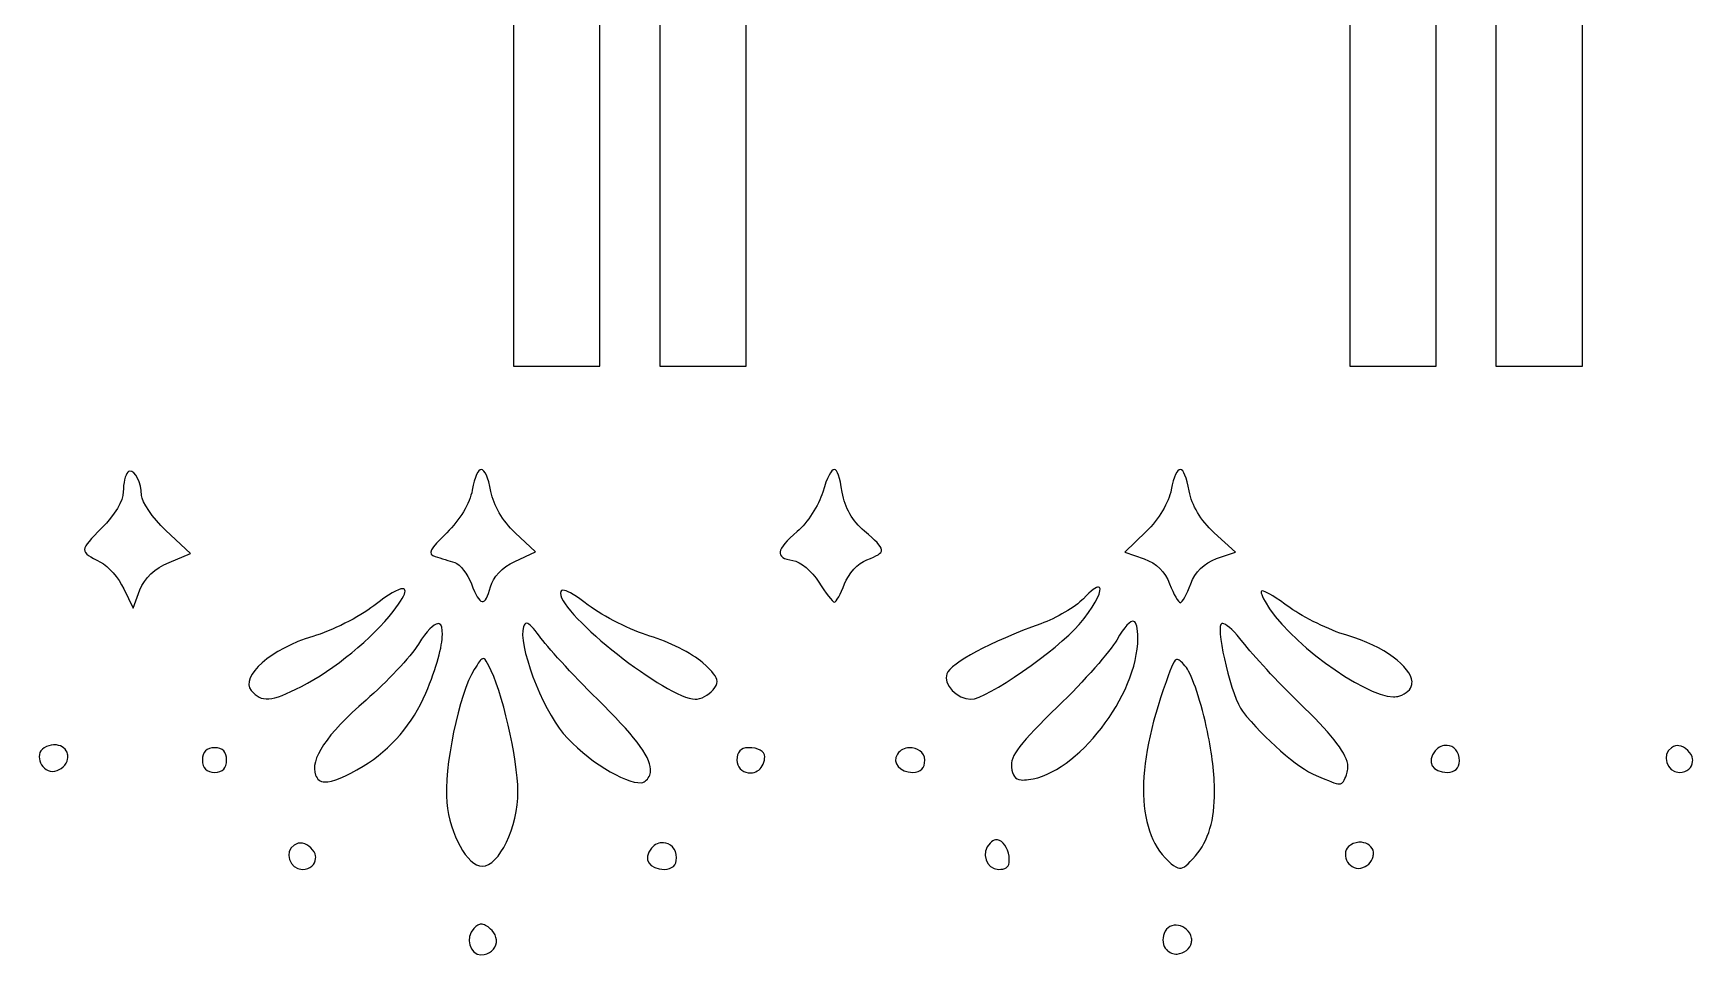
# Model space of a CAD drawing. Header units: centimetres. Extents: x -10 to 10, y -12.4 to 12.4.
# Drawn here: x 1.453 to 4.906, y -12.237 to -10.32 of the extents above; entities that cross this region are included whole.
import ezdxf

# ---------------------------------------------------------------- set-up
doc = ezdxf.new("R2010")
doc.units = ezdxf.units.CM
doc.header["$MEASUREMENT"] = 0
doc.layers.add('Layer 1', color=7, linetype='Continuous')

msp = doc.modelspace()

# ---------------------------------------------------------------- linework, layer by layer
at = {"layer": 'Layer 1', "color": 37, "lineweight": 25}
for points, knots in [([(2.63195, -9.58665), (2.63195, -9.58665), (2.63195, -11.01292), (2.63195, -11.01292), (2.63195, -11.01292), (2.63195, -11.01292), (2.45253, -11.01292), (2.45253, -11.01292), (2.45253, -11.01292), (2.45253, -11.01292), (2.45253, -9.58665), (2.45253, -9.58665), (2.45253, -9.58665), (2.45253, -9.58665), (2.63195, -9.58665), (2.63195, -9.58665)], [0, 0, 0, 0, 0.2, 0.2, 0.2, 0.2, 0.4, 0.4, 0.4, 0.4, 0.6, 0.6, 0.6, 0.6, 1, 1, 1, 1]), ([(2.93622, -9.58665), (2.93622, -9.58665), (2.93622, -11.01292), (2.93622, -11.01292), (2.93622, -11.01292), (2.93622, -11.01292), (2.7568, -11.01292), (2.7568, -11.01292), (2.7568, -11.01292), (2.7568, -11.01292), (2.7568, -9.58665), (2.7568, -9.58665), (2.7568, -9.58665), (2.7568, -9.58665), (2.93622, -9.58665), (2.93622, -9.58665)], [0, 0, 0, 0, 0.2, 0.2, 0.2, 0.2, 0.4, 0.4, 0.4, 0.4, 0.6, 0.6, 0.6, 0.6, 1, 1, 1, 1]), ([(4.37241, -9.58665), (4.37241, -9.58665), (4.37241, -11.01292), (4.37241, -11.01292), (4.37241, -11.01292), (4.37241, -11.01292), (4.19217, -11.01292), (4.19217, -11.01292), (4.19217, -11.01292), (4.19217, -11.01292), (4.19217, -9.58665), (4.19217, -9.58665), (4.19217, -9.58665), (4.19217, -9.58665), (4.37241, -9.58665), (4.37241, -9.58665)], [0, 0, 0, 0, 0.2, 0.2, 0.2, 0.2, 0.4, 0.4, 0.4, 0.4, 0.6, 0.6, 0.6, 0.6, 1, 1, 1, 1]), ([(4.67669, -9.58665), (4.67669, -9.58665), (4.67669, -11.01292), (4.67669, -11.01292), (4.67669, -11.01292), (4.67669, -11.01292), (4.49644, -11.01292), (4.49644, -11.01292), (4.49644, -11.01292), (4.49644, -11.01292), (4.49644, -9.58665), (4.49644, -9.58665), (4.49644, -9.58665), (4.49644, -9.58665), (4.67669, -9.58665), (4.67669, -9.58665)], [0, 0, 0, 0, 0.2, 0.2, 0.2, 0.2, 0.4, 0.4, 0.4, 0.4, 0.6, 0.6, 0.6, 0.6, 1, 1, 1, 1]), ([(1.78033, -11.40235), (1.78033, -11.40235), (1.73568, -11.42137), (1.73568, -11.42137), (1.73568, -11.42137), (1.7057, -11.4339), (1.68483, -11.45323), (1.67532, -11.47842), (1.67532, -11.47842), (1.67532, -11.47842), (1.66126, -11.51645), (1.66126, -11.51645), (1.66126, -11.51645), (1.66126, -11.51645), (1.64142, -11.47594), (1.64142, -11.47594), (1.64142, -11.47594), (1.6308, -11.4535), (1.60923, -11.42838), (1.59346, -11.42054), (1.59346, -11.42054), (1.54892, -11.39836), (1.54851, -11.39685), (1.59595, -11.34943), (1.59595, -11.34943), (1.62259, -11.32279), (1.6406, -11.29253), (1.6406, -11.27419), (1.6406, -11.27419), (1.6406, -11.25728), (1.64497, -11.23841), (1.6497, -11.23368), (1.6497, -11.23368), (1.65113, -11.23226), (1.65227, -11.23143), (1.65383, -11.2312), (1.65383, -11.2312), (1.66475, -11.22955), (1.67839, -11.25511), (1.67863, -11.28164), (1.67863, -11.28164), (1.67863, -11.29488), (1.70114, -11.32783), (1.72907, -11.3544), (1.72907, -11.3544), (1.72907, -11.3544), (1.78033, -11.40236), (1.78033, -11.40236), (1.78033, -11.40236), (1.78033, -11.40236), (1.78033, -11.40235), (1.78033, -11.40235)], [0, 0, 0, 0, 0.0714286, 0.0714286, 0.0714286, 0.0714286, 0.1428571, 0.1428571, 0.1428571, 0.1428571, 0.2142857, 0.2142857, 0.2142857, 0.2142857, 0.2857143, 0.2857143, 0.2857143, 0.2857143, 0.3571429, 0.3571429, 0.3571429, 0.3571429, 0.4285714, 0.4285714, 0.4285714, 0.4285714, 0.5, 0.5, 0.5, 0.5, 0.5714286, 0.5714286, 0.5714286, 0.5714286, 0.6428571, 0.6428571, 0.6428571, 0.6428571, 0.7142857, 0.7142857, 0.7142857, 0.7142857, 0.7857143, 0.7857143, 0.7857143, 0.7857143, 0.8571429, 0.8571429, 0.8571429, 0.8571429, 1, 1, 1, 1]), ([(2.49801, -11.39904), (2.49801, -11.39904), (2.45502, -11.41888), (2.45502, -11.41888), (2.45502, -11.41888), (2.42882, -11.43138), (2.40949, -11.45225), (2.40459, -11.4718), (2.40459, -11.4718), (2.39931, -11.49282), (2.39362, -11.50345), (2.38723, -11.50239), (2.38723, -11.50239), (2.38083, -11.50134), (2.37364, -11.48914), (2.36491, -11.46601), (2.36491, -11.46601), (2.35705, -11.44518), (2.34122, -11.42485), (2.33018, -11.42136), (2.33018, -11.42136), (2.31915, -11.41787), (2.30102, -11.41257), (2.28966, -11.40896), (2.28966, -11.40896), (2.27295, -11.40364), (2.27775, -11.39421), (2.31364, -11.35935), (2.31364, -11.35935), (2.34057, -11.33319), (2.36141, -11.29832), (2.36656, -11.27088), (2.36656, -11.27088), (2.37203, -11.24172), (2.37873, -11.22745), (2.38558, -11.22789), (2.38558, -11.22789), (2.39242, -11.22832), (2.39986, -11.2437), (2.40542, -11.27337), (2.40542, -11.27337), (2.41088, -11.30248), (2.42973, -11.33472), (2.45586, -11.35936), (2.45586, -11.35936), (2.45586, -11.35936), (2.49803, -11.39905), (2.49803, -11.39905), (2.49803, -11.39905), (2.49803, -11.39905), (2.49801, -11.39904), (2.49801, -11.39904)], [0, 0, 0, 0, 0.0714286, 0.0714286, 0.0714286, 0.0714286, 0.1428571, 0.1428571, 0.1428571, 0.1428571, 0.2142857, 0.2142857, 0.2142857, 0.2142857, 0.2857143, 0.2857143, 0.2857143, 0.2857143, 0.3571429, 0.3571429, 0.3571429, 0.3571429, 0.4285714, 0.4285714, 0.4285714, 0.4285714, 0.5, 0.5, 0.5, 0.5, 0.5714286, 0.5714286, 0.5714286, 0.5714286, 0.6428571, 0.6428571, 0.6428571, 0.6428571, 0.7142857, 0.7142857, 0.7142857, 0.7142857, 0.7857143, 0.7857143, 0.7857143, 0.7857143, 0.8571429, 0.8571429, 0.8571429, 0.8571429, 1, 1, 1, 1]), ([(3.21817, -11.39491), (3.21888, -11.40289), (3.20829, -11.4077), (3.18758, -11.41558), (3.18758, -11.41558), (3.16924, -11.42255), (3.14926, -11.44485), (3.14128, -11.46602), (3.14128, -11.46602), (3.13344, -11.4868), (3.12348, -11.50432), (3.11978, -11.50405), (3.11978, -11.50405), (3.1161, -11.50379), (3.10154, -11.4842), (3.08754, -11.46188), (3.08754, -11.46188), (3.07353, -11.43956), (3.04932, -11.41945), (3.0338, -11.41723), (3.0338, -11.41723), (2.99558, -11.41176), (2.99796, -11.39469), (3.0429, -11.35687), (3.0429, -11.35687), (3.06362, -11.33943), (3.08764, -11.3023), (3.09582, -11.27501), (3.09582, -11.27501), (3.10522, -11.24362), (3.11325, -11.22786), (3.1198, -11.22788), (3.1198, -11.22788), (3.12636, -11.2279), (3.13133, -11.24369), (3.13634, -11.27501), (3.13634, -11.27501), (3.14165, -11.30824), (3.15712, -11.33455), (3.18264, -11.35604), (3.18264, -11.35604), (3.20576, -11.37549), (3.21749, -11.38692), (3.21819, -11.3949), (3.21819, -11.3949), (3.21819, -11.3949), (3.21817, -11.39491), (3.21817, -11.39491)], [0, 0, 0, 0, 0.0769231, 0.0769231, 0.0769231, 0.0769231, 0.1538462, 0.1538462, 0.1538462, 0.1538462, 0.2307692, 0.2307692, 0.2307692, 0.2307692, 0.3076923, 0.3076923, 0.3076923, 0.3076923, 0.3846154, 0.3846154, 0.3846154, 0.3846154, 0.4615385, 0.4615385, 0.4615385, 0.4615385, 0.5384615, 0.5384615, 0.5384615, 0.5384615, 0.6153846, 0.6153846, 0.6153846, 0.6153846, 0.6923077, 0.6923077, 0.6923077, 0.6923077, 0.7692308, 0.7692308, 0.7692308, 0.7692308, 0.8461538, 0.8461538, 0.8461538, 0.8461538, 1, 1, 1, 1]), ([(3.95487, -11.39987), (3.95487, -11.39987), (3.91518, -11.4131), (3.91518, -11.4131), (3.91518, -11.4131), (3.88921, -11.42216), (3.87088, -11.441), (3.86144, -11.46602), (3.86144, -11.46602), (3.85351, -11.48704), (3.84384, -11.50488), (3.83994, -11.50488), (3.83994, -11.50488), (3.83603, -11.50488), (3.82555, -11.48704), (3.81761, -11.46602), (3.81761, -11.46602), (3.80821, -11.44111), (3.79035, -11.42287), (3.76469, -11.41393), (3.76469, -11.41393), (3.76469, -11.41393), (3.72418, -11.39987), (3.72418, -11.39987), (3.72418, -11.39987), (3.72418, -11.39987), (3.76883, -11.35688), (3.76883, -11.35688), (3.76883, -11.35688), (3.79517, -11.3313), (3.81598, -11.2964), (3.82092, -11.27006), (3.82092, -11.27006), (3.82629, -11.24145), (3.83342, -11.22752), (3.83994, -11.22789), (3.83994, -11.22789), (3.84645, -11.22826), (3.85263, -11.24321), (3.85813, -11.27254), (3.85813, -11.27254), (3.86373, -11.30241), (3.88202, -11.33352), (3.91022, -11.35936), (3.91022, -11.35936), (3.91022, -11.35936), (3.95487, -11.39987), (3.95487, -11.39987)], [0, 0, 0, 0, 0.0769231, 0.0769231, 0.0769231, 0.0769231, 0.1538462, 0.1538462, 0.1538462, 0.1538462, 0.2307692, 0.2307692, 0.2307692, 0.2307692, 0.3076923, 0.3076923, 0.3076923, 0.3076923, 0.3846154, 0.3846154, 0.3846154, 0.3846154, 0.4615385, 0.4615385, 0.4615385, 0.4615385, 0.5384615, 0.5384615, 0.5384615, 0.5384615, 0.6153846, 0.6153846, 0.6153846, 0.6153846, 0.6923077, 0.6923077, 0.6923077, 0.6923077, 0.7692308, 0.7692308, 0.7692308, 0.7692308, 0.8461538, 0.8461538, 0.8461538, 0.8461538, 1, 1, 1, 1]), ([(2.22681, -11.4809), (2.22715, -11.48748), (2.21847, -11.50148), (2.20201, -11.52307), (2.20201, -11.52307), (2.16014, -11.57797), (2.07856, -11.64495), (2.01102, -11.67934), (2.01102, -11.67934), (1.97965, -11.69531), (1.9589, -11.70383), (1.94322, -11.70497), (1.94322, -11.70497), (1.92754, -11.70611), (1.91729, -11.7002), (1.90684, -11.68761), (1.90684, -11.68761), (1.88273, -11.65855), (1.94886, -11.6002), (2.035, -11.57516), (2.035, -11.57516), (2.07421, -11.56376), (2.13151, -11.53476), (2.16151, -11.51149), (2.16151, -11.51149), (2.19266, -11.48733), (2.21325, -11.47557), (2.22187, -11.47594), (2.22187, -11.47594), (2.22474, -11.47607), (2.22658, -11.47816), (2.22683, -11.4809), (2.22683, -11.4809), (2.22683, -11.4809), (2.22681, -11.4809), (2.22681, -11.4809)], [0, 0, 0, 0, 0.1, 0.1, 0.1, 0.1, 0.2, 0.2, 0.2, 0.2, 0.3, 0.3, 0.3, 0.3, 0.4, 0.4, 0.4, 0.4, 0.5, 0.5, 0.5, 0.5, 0.6, 0.6, 0.6, 0.6, 0.7, 0.7, 0.7, 0.7, 0.8, 0.8, 0.8, 0.8, 1, 1, 1, 1]), ([(2.87587, -11.66859), (2.87613, -11.67411), (2.87307, -11.67936), (2.8676, -11.68595), (2.8676, -11.68595), (2.8583, -11.69716), (2.8417, -11.70587), (2.83039, -11.70579), (2.83039, -11.70579), (2.77293, -11.70546), (2.5501, -11.53003), (2.5501, -11.48503), (2.5501, -11.48503), (2.5501, -11.47997), (2.55324, -11.47824), (2.55837, -11.47924), (2.55837, -11.47924), (2.56692, -11.4809), (2.58261, -11.49047), (2.60798, -11.50983), (2.60798, -11.50983), (2.6397, -11.53404), (2.69771, -11.56315), (2.73614, -11.57432), (2.73614, -11.57432), (2.77457, -11.58549), (2.82441, -11.61033), (2.84611, -11.62972), (2.84611, -11.62972), (2.86738, -11.64872), (2.87555, -11.65938), (2.87588, -11.66858), (2.87588, -11.66858), (2.87588, -11.66858), (2.87587, -11.66859), (2.87587, -11.66859)], [0, 0, 0, 0, 0.1, 0.1, 0.1, 0.1, 0.2, 0.2, 0.2, 0.2, 0.3, 0.3, 0.3, 0.3, 0.4, 0.4, 0.4, 0.4, 0.5, 0.5, 0.5, 0.5, 0.6, 0.6, 0.6, 0.6, 0.7, 0.7, 0.7, 0.7, 0.8, 0.8, 0.8, 0.8, 1, 1, 1, 1]), ([(3.67292, -11.47594), (3.67416, -11.48582), (3.65841, -11.5158), (3.6291, -11.55035), (3.6291, -11.55035), (3.58371, -11.60386), (3.43633, -11.70579), (3.4042, -11.70579), (3.4042, -11.70579), (3.37569, -11.70579), (3.34546, -11.67451), (3.35377, -11.65287), (3.35377, -11.65287), (3.36214, -11.63106), (3.44464, -11.58634), (3.54973, -11.54869), (3.54973, -11.54869), (3.58169, -11.53724), (3.62165, -11.51421), (3.6382, -11.4966), (3.6382, -11.4966), (3.65489, -11.47883), (3.66493, -11.4718), (3.66962, -11.47262), (3.66962, -11.47262), (3.67118, -11.47289), (3.67267, -11.47401), (3.67293, -11.47593), (3.67293, -11.47593), (3.67293, -11.47593), (3.67292, -11.47594), (3.67292, -11.47594)], [0, 0, 0, 0, 0.1111111, 0.1111111, 0.1111111, 0.1111111, 0.2222222, 0.2222222, 0.2222222, 0.2222222, 0.3333333, 0.3333333, 0.3333333, 0.3333333, 0.4444444, 0.4444444, 0.4444444, 0.4444444, 0.5555556, 0.5555556, 0.5555556, 0.5555556, 0.6666667, 0.6666667, 0.6666667, 0.6666667, 0.7777778, 0.7777778, 0.7777778, 0.7777778, 1, 1, 1, 1]), ([(4.32198, -11.66941), (4.32224, -11.67147), (4.32145, -11.67326), (4.32116, -11.6752), (4.32116, -11.6752), (4.31963, -11.68554), (4.3111, -11.69398), (4.2947, -11.69918), (4.2947, -11.69918), (4.29152, -11.70019), (4.28727, -11.70092), (4.28312, -11.70083), (4.28312, -11.70083), (4.22094, -11.69956), (4.05798, -11.58072), (4.01606, -11.50239), (4.01606, -11.50239), (4.00742, -11.48624), (4.00498, -11.47878), (4.01275, -11.48089), (4.01275, -11.48089), (4.02052, -11.483), (4.03814, -11.49388), (4.06815, -11.51562), (4.06815, -11.51562), (4.09649, -11.53615), (4.14986, -11.56205), (4.18638, -11.57267), (4.18638, -11.57267), (4.26461, -11.59542), (4.31927, -11.63851), (4.32198, -11.66941)], [0, 0, 0, 0, 0.1111111, 0.1111111, 0.1111111, 0.1111111, 0.2222222, 0.2222222, 0.2222222, 0.2222222, 0.3333333, 0.3333333, 0.3333333, 0.3333333, 0.4444444, 0.4444444, 0.4444444, 0.4444444, 0.5555556, 0.5555556, 0.5555556, 0.5555556, 0.6666667, 0.6666667, 0.6666667, 0.6666667, 0.7777778, 0.7777778, 0.7777778, 0.7777778, 1, 1, 1, 1]), ([(2.30453, -11.57102), (2.30419, -11.59564), (2.29284, -11.63895), (2.2698, -11.69339), (2.2698, -11.69339), (2.24309, -11.7565), (2.19738, -11.80996), (2.13999, -11.8447), (2.13999, -11.8447), (2.10263, -11.86731), (2.07633, -11.87827), (2.05979, -11.87777), (2.05979, -11.87777), (2.04986, -11.87747), (2.04409, -11.87235), (2.04077, -11.86371), (2.04077, -11.86371), (2.02832, -11.83126), (2.06248, -11.77988), (2.14578, -11.70744), (2.14578, -11.70744), (2.1886, -11.6702), (2.23778, -11.61802), (2.25492, -11.59086), (2.25492, -11.59086), (2.2726, -11.56286), (2.28646, -11.54943), (2.29461, -11.54869), (2.29461, -11.54869), (2.29577, -11.54858), (2.29696, -11.5483), (2.29792, -11.54869), (2.29792, -11.54869), (2.30253, -11.55055), (2.30479, -11.55915), (2.30453, -11.57101), (2.30453, -11.57101), (2.30453, -11.57101), (2.30453, -11.57102), (2.30453, -11.57102)], [0, 0, 0, 0, 0.0909091, 0.0909091, 0.0909091, 0.0909091, 0.1818182, 0.1818182, 0.1818182, 0.1818182, 0.2727273, 0.2727273, 0.2727273, 0.2727273, 0.3636364, 0.3636364, 0.3636364, 0.3636364, 0.4545455, 0.4545455, 0.4545455, 0.4545455, 0.5454545, 0.5454545, 0.5454545, 0.5454545, 0.6363636, 0.6363636, 0.6363636, 0.6363636, 0.7272727, 0.7272727, 0.7272727, 0.7272727, 0.8181818, 0.8181818, 0.8181818, 0.8181818, 1, 1, 1, 1]), ([(2.73779, -11.85131), (2.73832, -11.86071), (2.73508, -11.86808), (2.7287, -11.87446), (2.7287, -11.87446), (2.72608, -11.87706), (2.72273, -11.87906), (2.71795, -11.87942), (2.71795, -11.87942), (2.68454, -11.88197), (2.6032, -11.83215), (2.55589, -11.77689), (2.55589, -11.77689), (2.51093, -11.72436), (2.46047, -11.58851), (2.47321, -11.5553), (2.47321, -11.5553), (2.47519, -11.55014), (2.47653, -11.5475), (2.47982, -11.54786), (2.47982, -11.54786), (2.48533, -11.54847), (2.49416, -11.55697), (2.50628, -11.57432), (2.50628, -11.57432), (2.52058, -11.5948), (2.574, -11.65367), (2.627, -11.70578), (2.627, -11.70578), (2.70104, -11.7786), (2.73622, -11.8231), (2.73779, -11.8513), (2.73779, -11.8513), (2.73779, -11.8513), (2.73779, -11.85131), (2.73779, -11.85131)], [0, 0, 0, 0, 0.1, 0.1, 0.1, 0.1, 0.2, 0.2, 0.2, 0.2, 0.3, 0.3, 0.3, 0.3, 0.4, 0.4, 0.4, 0.4, 0.5, 0.5, 0.5, 0.5, 0.6, 0.6, 0.6, 0.6, 0.7, 0.7, 0.7, 0.7, 0.8, 0.8, 0.8, 0.8, 1, 1, 1, 1]), ([(3.75147, -11.57846), (3.75147, -11.69761), (3.62462, -11.86144), (3.5241, -11.87281), (3.5241, -11.87281), (3.51793, -11.87351), (3.51263, -11.87409), (3.50839, -11.87364), (3.50839, -11.87364), (3.49566, -11.87228), (3.49101, -11.86436), (3.48855, -11.84718), (3.48855, -11.84718), (3.48531, -11.82453), (3.50695, -11.79653), (3.58446, -11.7215), (3.58446, -11.7215), (3.6396, -11.66812), (3.69473, -11.60517), (3.70766, -11.58259), (3.70766, -11.58259), (3.72394, -11.55412), (3.73604, -11.54127), (3.74321, -11.54373), (3.74321, -11.54373), (3.7488, -11.54564), (3.75148, -11.55779), (3.75148, -11.57846), (3.75148, -11.57846), (3.75148, -11.57846), (3.75147, -11.57846), (3.75147, -11.57846)], [0, 0, 0, 0, 0.1111111, 0.1111111, 0.1111111, 0.1111111, 0.2222222, 0.2222222, 0.2222222, 0.2222222, 0.3333333, 0.3333333, 0.3333333, 0.3333333, 0.4444444, 0.4444444, 0.4444444, 0.4444444, 0.5555556, 0.5555556, 0.5555556, 0.5555556, 0.6666667, 0.6666667, 0.6666667, 0.6666667, 0.7777778, 0.7777778, 0.7777778, 0.7777778, 1, 1, 1, 1]), ([(4.18803, -11.84056), (4.1888, -11.84446), (4.18829, -11.84773), (4.18803, -11.85131), (4.18803, -11.85131), (4.18777, -11.8554), (4.187, -11.85909), (4.18554, -11.86289), (4.18554, -11.86289), (4.18089, -11.87499), (4.1783, -11.88168), (4.17066, -11.88191), (4.17066, -11.88191), (4.16302, -11.88215), (4.15007, -11.87598), (4.1227, -11.86455), (4.1227, -11.86455), (4.08355, -11.84819), (4.01442, -11.78826), (3.96891, -11.7306), (3.96891, -11.7306), (3.94809, -11.7042), (3.91424, -11.56656), (3.92426, -11.55035), (3.92426, -11.55035), (3.92537, -11.54854), (3.92721, -11.5478), (3.93005, -11.5487), (3.93005, -11.5487), (3.93856, -11.5514), (3.95375, -11.56608), (3.96974, -11.58673), (3.96974, -11.58673), (3.99077, -11.61392), (4.04319, -11.67071), (4.08632, -11.71241), (4.08632, -11.71241), (4.15205, -11.77594), (4.18275, -11.81325), (4.18802, -11.84057), (4.18802, -11.84057), (4.18802, -11.84057), (4.18803, -11.84056), (4.18803, -11.84056)], [0, 0, 0, 0, 0.0833333, 0.0833333, 0.0833333, 0.0833333, 0.1666667, 0.1666667, 0.1666667, 0.1666667, 0.25, 0.25, 0.25, 0.25, 0.3333333, 0.3333333, 0.3333333, 0.3333333, 0.4166667, 0.4166667, 0.4166667, 0.4166667, 0.5, 0.5, 0.5, 0.5, 0.5833333, 0.5833333, 0.5833333, 0.5833333, 0.6666667, 0.6666667, 0.6666667, 0.6666667, 0.75, 0.75, 0.75, 0.75, 0.8333333, 0.8333333, 0.8333333, 0.8333333, 1, 1, 1, 1]), ([(2.46163, -11.89762), (2.46163, -11.97211), (2.42285, -12.05306), (2.38722, -12.05306), (2.38722, -12.05306), (2.35658, -12.05306), (2.31999, -11.987), (2.31363, -11.92077), (2.31363, -11.92077), (2.30679, -11.84968), (2.33922, -11.6932), (2.37068, -11.64378), (2.37068, -11.64378), (2.37946, -11.62999), (2.38387, -11.62252), (2.38804, -11.62146), (2.38804, -11.62146), (2.38907, -11.6212), (2.39034, -11.62097), (2.39135, -11.62146), (2.39135, -11.62146), (2.39438, -11.62293), (2.3971, -11.6289), (2.40127, -11.63634), (2.40127, -11.63634), (2.42775, -11.68366), (2.46163, -11.83047), (2.46163, -11.89762)], [0, 0, 0, 0, 0.125, 0.125, 0.125, 0.125, 0.25, 0.25, 0.25, 0.25, 0.375, 0.375, 0.375, 0.375, 0.5, 0.5, 0.5, 0.5, 0.625, 0.625, 0.625, 0.625, 0.75, 0.75, 0.75, 0.75, 1, 1, 1, 1]), ([(3.91105, -11.89762), (3.91142, -11.95673), (3.89838, -12.00015), (3.87136, -12.03157), (3.87136, -12.03157), (3.85526, -12.05029), (3.84694, -12.05772), (3.83829, -12.0572), (3.83829, -12.0572), (3.83309, -12.05689), (3.82792, -12.05391), (3.82093, -12.0481), (3.82093, -12.0481), (3.74779, -11.9874), (3.744, -11.85141), (3.81018, -11.66942), (3.81018, -11.66942), (3.82277, -11.6348), (3.82699, -11.62149), (3.83416, -11.62312), (3.83416, -11.62312), (3.83845, -11.6241), (3.84432, -11.62974), (3.85235, -11.63966), (3.85235, -11.63966), (3.86423, -11.65433), (3.88387, -11.7141), (3.89617, -11.77278), (3.89617, -11.77278), (3.90611, -11.82009), (3.9108, -11.86216), (3.91105, -11.89763), (3.91105, -11.89763), (3.91105, -11.89763), (3.91105, -11.89762), (3.91105, -11.89762)], [0, 0, 0, 0, 0.1, 0.1, 0.1, 0.1, 0.2, 0.2, 0.2, 0.2, 0.3, 0.3, 0.3, 0.3, 0.4, 0.4, 0.4, 0.4, 0.5, 0.5, 0.5, 0.5, 0.6, 0.6, 0.6, 0.6, 0.7, 0.7, 0.7, 0.7, 0.8, 0.8, 0.8, 0.8, 1, 1, 1, 1]), ([(1.52484, -11.81989), (1.52569, -11.8233), (1.52561, -11.8267), (1.52484, -11.83064), (1.52484, -11.83064), (1.52267, -11.84184), (1.51048, -11.85311), (1.49838, -11.85544), (1.49838, -11.85544), (1.4714, -11.86064), (1.45312, -11.82083), (1.47605, -11.80666), (1.47605, -11.80666), (1.48195, -11.80302), (1.4891, -11.80121), (1.49507, -11.80087), (1.49507, -11.80087), (1.49729, -11.80074), (1.49955, -11.80059), (1.50168, -11.80087), (1.50168, -11.80087), (1.51281, -11.80234), (1.52227, -11.80967), (1.52483, -11.81989), (1.52483, -11.81989), (1.52483, -11.81989), (1.52484, -11.81989), (1.52484, -11.81989)], [0, 0, 0, 0, 0.125, 0.125, 0.125, 0.125, 0.25, 0.25, 0.25, 0.25, 0.375, 0.375, 0.375, 0.375, 0.5, 0.5, 0.5, 0.5, 0.625, 0.625, 0.625, 0.625, 0.75, 0.75, 0.75, 0.75, 1, 1, 1, 1]), ([(1.85557, -11.8323), (1.85557, -11.84915), (1.84762, -11.85793), (1.83077, -11.85793), (1.83077, -11.85793), (1.81392, -11.85793), (1.80514, -11.84915), (1.80514, -11.8323), (1.80514, -11.8323), (1.80514, -11.81546), (1.81393, -11.80667), (1.83077, -11.80667), (1.83077, -11.80667), (1.84762, -11.80667), (1.85557, -11.81546), (1.85557, -11.8323)], [0, 0, 0, 0, 0.2, 0.2, 0.2, 0.2, 0.4, 0.4, 0.4, 0.4, 0.6, 0.6, 0.6, 0.6, 1, 1, 1, 1]), ([(2.97509, -11.82568), (2.97535, -11.8298), (2.9739, -11.83501), (2.97178, -11.84056), (2.97178, -11.84056), (2.96776, -11.85104), (2.95884, -11.85715), (2.94945, -11.85875), (2.94945, -11.85875), (2.94632, -11.85928), (2.94344, -11.8592), (2.94036, -11.85875), (2.94036, -11.85875), (2.92804, -11.85696), (2.91721, -11.84701), (2.91721, -11.83229), (2.91721, -11.83229), (2.91721, -11.81621), (2.92562, -11.80666), (2.94036, -11.80666), (2.94036, -11.80666), (2.96271, -11.80666), (2.97443, -11.81332), (2.97509, -11.82568)], [0, 0, 0, 0, 0.1428571, 0.1428571, 0.1428571, 0.1428571, 0.2857143, 0.2857143, 0.2857143, 0.2857143, 0.4285714, 0.4285714, 0.4285714, 0.4285714, 0.5714286, 0.5714286, 0.5714286, 0.5714286, 0.7142857, 0.7142857, 0.7142857, 0.7142857, 1, 1, 1, 1]), ([(3.30829, -11.8323), (3.30829, -11.84889), (3.29959, -11.85793), (3.28349, -11.85793), (3.28349, -11.85793), (3.25572, -11.85793), (3.23957, -11.83877), (3.25125, -11.8199), (3.25125, -11.8199), (3.25671, -11.81107), (3.26648, -11.80707), (3.27605, -11.80667), (3.27605, -11.80667), (3.292, -11.80601), (3.30829, -11.81556), (3.30829, -11.8323)], [0, 0, 0, 0, 0.2, 0.2, 0.2, 0.2, 0.4, 0.4, 0.4, 0.4, 0.6, 0.6, 0.6, 0.6, 1, 1, 1, 1]), ([(4.42037, -11.83395), (4.42037, -11.8492), (4.4112, -11.85793), (4.39557, -11.85793), (4.39557, -11.85793), (4.36372, -11.85793), (4.35138, -11.83564), (4.36994, -11.81328), (4.36994, -11.81328), (4.3771, -11.80465), (4.38647, -11.80129), (4.39474, -11.8017), (4.39474, -11.8017), (4.40852, -11.8024), (4.42037, -11.81484), (4.42037, -11.83395)], [0, 0, 0, 0, 0.2, 0.2, 0.2, 0.2, 0.4, 0.4, 0.4, 0.4, 0.6, 0.6, 0.6, 0.6, 1, 1, 1, 1]), ([(4.90572, -11.82982), (4.90609, -11.83174), (4.90572, -11.83377), (4.90572, -11.83561), (4.90572, -11.83561), (4.90506, -11.84782), (4.89494, -11.85793), (4.87761, -11.85793), (4.87761, -11.85793), (4.85182, -11.85793), (4.84039, -11.81997), (4.8619, -11.80667), (4.8619, -11.80667), (4.86467, -11.80496), (4.86724, -11.80308), (4.87017, -11.80254), (4.87017, -11.80254), (4.87237, -11.80213), (4.87458, -11.80227), (4.87678, -11.80254), (4.87678, -11.80254), (4.88337, -11.80331), (4.88969, -11.80636), (4.8958, -11.81246), (4.8958, -11.81246), (4.90133, -11.81799), (4.90461, -11.82406), (4.90572, -11.82982)], [0, 0, 0, 0, 0.125, 0.125, 0.125, 0.125, 0.25, 0.25, 0.25, 0.25, 0.375, 0.375, 0.375, 0.375, 0.5, 0.5, 0.5, 0.5, 0.625, 0.625, 0.625, 0.625, 0.75, 0.75, 0.75, 0.75, 1, 1, 1, 1]), ([(2.04078, -12.03156), (2.04115, -12.03348), (2.04078, -12.03551), (2.04078, -12.03735), (2.04078, -12.03735), (2.04009, -12.04957), (2.03, -12.05967), (2.01267, -12.05967), (2.01267, -12.05967), (1.98688, -12.05967), (1.97462, -12.02253), (1.99613, -12.00923), (1.99613, -12.00923), (2.00167, -12.0058), (2.00755, -12.00412), (2.01349, -12.0051), (2.01349, -12.0051), (2.01943, -12.00608), (2.02543, -12.00959), (2.03085, -12.01502), (2.03085, -12.01502), (2.03638, -12.02055), (2.03966, -12.02579), (2.04077, -12.03156), (2.04077, -12.03156), (2.04077, -12.03156), (2.04078, -12.03156), (2.04078, -12.03156)], [0, 0, 0, 0, 0.125, 0.125, 0.125, 0.125, 0.25, 0.25, 0.25, 0.25, 0.375, 0.375, 0.375, 0.375, 0.5, 0.5, 0.5, 0.5, 0.625, 0.625, 0.625, 0.625, 0.75, 0.75, 0.75, 0.75, 1, 1, 1, 1]), ([(2.79153, -12.0357), (2.79153, -12.05095), (2.78236, -12.05968), (2.76673, -12.05968), (2.76673, -12.05968), (2.73487, -12.05968), (2.7209, -12.03822), (2.73944, -12.01586), (2.73944, -12.01586), (2.7466, -12.00724), (2.75585, -12.00386), (2.76424, -12.00428), (2.76424, -12.00428), (2.77824, -12.00497), (2.79153, -12.01659), (2.79153, -12.0357)], [0, 0, 0, 0, 0.2, 0.2, 0.2, 0.2, 0.4, 0.4, 0.4, 0.4, 0.6, 0.6, 0.6, 0.6, 1, 1, 1, 1]), ([(3.48358, -12.03239), (3.48435, -12.03755), (3.48398, -12.04208), (3.48358, -12.04562), (3.48358, -12.04562), (3.48239, -12.05623), (3.47599, -12.05968), (3.46126, -12.05968), (3.46126, -12.05968), (3.43561, -12.05968), (3.42443, -12.02457), (3.4439, -12.00511), (3.4439, -12.00511), (3.44767, -12.00135), (3.45136, -11.99887), (3.45548, -11.9985), (3.45548, -11.9985), (3.45701, -11.99834), (3.4581, -11.99821), (3.45962, -11.9985), (3.45962, -11.9985), (3.47034, -12.00053), (3.48084, -12.0137), (3.4836, -12.0324), (3.4836, -12.0324), (3.4836, -12.0324), (3.48358, -12.03239), (3.48358, -12.03239)], [0, 0, 0, 0, 0.125, 0.125, 0.125, 0.125, 0.25, 0.25, 0.25, 0.25, 0.375, 0.375, 0.375, 0.375, 0.5, 0.5, 0.5, 0.5, 0.625, 0.625, 0.625, 0.625, 0.75, 0.75, 0.75, 0.75, 1, 1, 1, 1]), ([(4.24178, -12.02412), (4.24218, -12.02678), (4.24149, -12.03022), (4.24096, -12.03322), (4.24096, -12.03322), (4.23882, -12.04443), (4.22743, -12.05486), (4.21533, -12.0572), (4.21533, -12.0572), (4.18835, -12.0624), (4.17091, -12.02342), (4.19384, -12.00924), (4.19384, -12.00924), (4.20158, -12.00446), (4.20949, -12.00277), (4.21699, -12.00345), (4.21699, -12.00345), (4.22949, -12.00459), (4.2401, -12.0125), (4.24179, -12.02412), (4.24179, -12.02412), (4.24179, -12.02412), (4.24178, -12.02412), (4.24178, -12.02412)], [0, 0, 0, 0, 0.1428571, 0.1428571, 0.1428571, 0.1428571, 0.2857143, 0.2857143, 0.2857143, 0.2857143, 0.4285714, 0.4285714, 0.4285714, 0.4285714, 0.5714286, 0.5714286, 0.5714286, 0.5714286, 0.7142857, 0.7142857, 0.7142857, 0.7142857, 1, 1, 1, 1]), ([(2.41698, -12.20602), (2.41724, -12.20812), (2.41724, -12.2098), (2.41698, -12.21181), (2.41698, -12.21181), (2.41518, -12.22521), (2.40279, -12.23744), (2.38474, -12.23744), (2.38474, -12.23744), (2.36136, -12.23744), (2.35163, -12.2011), (2.36986, -12.18287), (2.36986, -12.18287), (2.37587, -12.17687), (2.38115, -12.173), (2.38722, -12.17377), (2.38722, -12.17377), (2.39329, -12.17453), (2.39978, -12.17889), (2.40789, -12.187), (2.40789, -12.187), (2.4134, -12.19252), (2.41619, -12.19971), (2.41698, -12.20602)], [0, 0, 0, 0, 0.1428571, 0.1428571, 0.1428571, 0.1428571, 0.2857143, 0.2857143, 0.2857143, 0.2857143, 0.4285714, 0.4285714, 0.4285714, 0.4285714, 0.5714286, 0.5714286, 0.5714286, 0.5714286, 0.7142857, 0.7142857, 0.7142857, 0.7142857, 1, 1, 1, 1]), ([(3.86309, -12.20271), (3.86373, -12.20598), (3.86365, -12.20886), (3.86309, -12.21181), (3.86309, -12.21181), (3.86066, -12.22468), (3.84679, -12.23478), (3.83332, -12.23579), (3.83332, -12.23579), (3.82524, -12.23639), (3.81731, -12.23301), (3.81099, -12.22669), (3.81099, -12.22669), (3.8036, -12.21928), (3.80164, -12.20419), (3.80603, -12.19279), (3.80603, -12.19279), (3.81108, -12.17961), (3.82354, -12.17419), (3.8358, -12.17625), (3.8358, -12.17625), (3.84806, -12.17831), (3.86028, -12.18817), (3.86309, -12.20271)], [0, 0, 0, 0, 0.1428571, 0.1428571, 0.1428571, 0.1428571, 0.2857143, 0.2857143, 0.2857143, 0.2857143, 0.4285714, 0.4285714, 0.4285714, 0.4285714, 0.5714286, 0.5714286, 0.5714286, 0.5714286, 0.7142857, 0.7142857, 0.7142857, 0.7142857, 1, 1, 1, 1])]:
    msp.add_open_spline(points, degree=3, knots=knots, dxfattribs=at)

doc.saveas('drawing.dxf')
